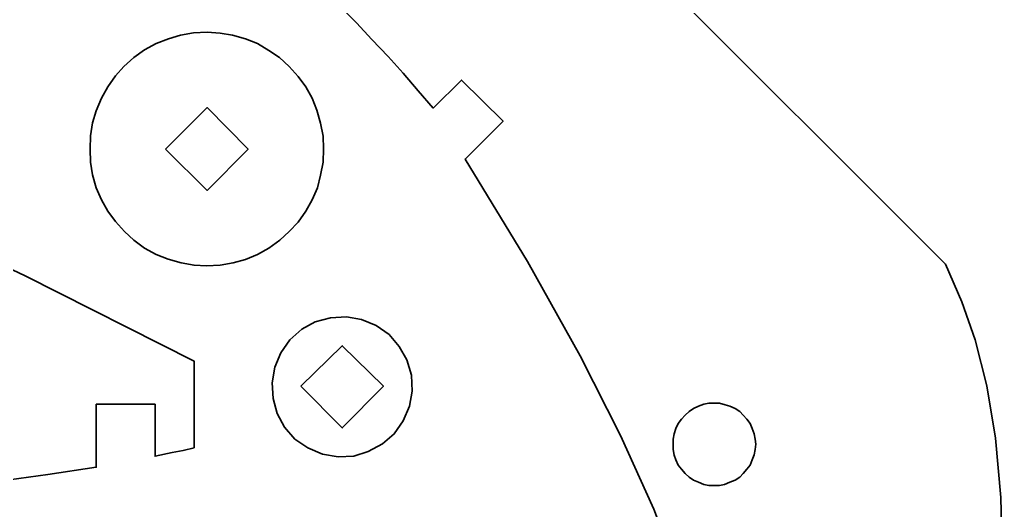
# Model space of a CAD drawing. Header units: centimetres. Extents: x -9.7 to 9.7, y -8.7 to 8.7.
# Drawn here: x 4.32 to 9.38, y -3.98 to -1.45 of the extents above; entities that cross this region are included whole.
import ezdxf

# ---------------------------------------------------------------- set-up
doc = ezdxf.new("R2010")
doc.units = ezdxf.units.CM
doc.header["$MEASUREMENT"] = 0
doc.layers.add('layer 1', color=7, linetype='Continuous')

msp = doc.modelspace()

# ---------------------------------------------------------------- linework, layer by layer
at = {"layer": 'layer 1', "color": 250, "lineweight": 35}
for points, knots in [([(7.9319, -5.19593), (7.9319, -5.19593), (7.88635, -4.91724), (7.88635, -4.91724), (7.88635, -4.91724), (7.88635, -4.91724), (7.81399, -4.62515), (7.81399, -4.62515), (7.81399, -4.62515), (7.81399, -4.62515), (7.71753, -4.31431), (7.71753, -4.31431), (7.71753, -4.31431), (7.71753, -4.31431), (7.5889, -3.97398), (7.5889, -3.97398), (7.5889, -3.97398), (7.5889, -3.97398), (7.4174, -3.59347), (7.4174, -3.59347), (7.4174, -3.59347), (7.4174, -3.59347), (7.20838, -3.18348), (7.20838, -3.18348), (7.20838, -3.18348), (7.20838, -3.18348), (6.93773, -2.69846), (6.93773, -2.69846), (6.93773, -2.69846), (6.93773, -2.69846), (6.61617, -2.17056), (6.61617, -2.17056), (6.61617, -2.17056), (6.61617, -2.17056), (6.81179, -1.97494), (6.81179, -1.97494), (6.81179, -1.97494), (6.81179, -1.97494), (6.59741, -1.76323), (6.59741, -1.76323), (6.59741, -1.76323), (6.59741, -1.76323), (6.45271, -1.90794), (6.45271, -1.90794), (6.45271, -1.90794), (6.45271, -1.90794), (6.375, -1.81951), (6.375, -1.81951), (6.375, -1.81951), (6.375, -1.81951), (6.29728, -1.72841), (6.29728, -1.72841), (6.29728, -1.72841), (6.29728, -1.72841), (6.21957, -1.64265), (6.21957, -1.64265), (6.21957, -1.64265), (6.21957, -1.64265), (6.1365, -1.55423), (6.1365, -1.55423), (6.1365, -1.55423), (6.1365, -1.55423), (6.05611, -1.46848), (6.05611, -1.46848), (6.05611, -1.46848), (6.05611, -1.46848), (5.97304, -1.3854), (5.97304, -1.3854), (5.97304, -1.3854), (5.97304, -1.3854), (5.88729, -1.30233), (5.88729, -1.30233), (5.88729, -1.30233), (5.88729, -1.30233), (5.80154, -1.21926), (5.80154, -1.21926), (5.80154, -1.21926), (5.80154, -1.21926), (5.71579, -1.13887), (5.71579, -1.13887), (5.71579, -1.13887), (5.71579, -1.13887), (5.62736, -1.05848), (5.62736, -1.05848), (5.62736, -1.05848), (5.62736, -1.05848), (5.53893, -0.98076), (5.53893, -0.98076), (5.53893, -0.98076), (5.53893, -0.98076), (5.44782, -0.90574), (5.44782, -0.90574), (5.44782, -0.90574), (5.44782, -0.90574), (5.6622, -0.69136), (5.6622, -0.69136), (5.6622, -0.69136), (5.6622, -0.69136), (5.44782, -0.47966), (5.44782, -0.47966), (5.44782, -0.47966), (5.44782, -0.47966), (5.74795, -0.17954), (5.74795, -0.17954), (5.74795, -0.17954), (5.74795, -0.17954), (5.95964, -0.39391), (5.95964, -0.39391), (5.95964, -0.39391), (5.95964, -0.39391), (6.17402, -0.17954), (6.17402, -0.17954), (6.17402, -0.17954), (6.17402, -0.17954), (6.23297, -0.24385), (6.23297, -0.24385), (6.23297, -0.24385), (6.23297, -0.24385), (6.29192, -0.30815), (6.29192, -0.30815), (6.29192, -0.30815), (6.29192, -0.30815), (6.35624, -0.36711), (6.35624, -0.36711), (6.35624, -0.36711), (6.35624, -0.36711), (6.42055, -0.42606), (6.42055, -0.42606), (6.42055, -0.42606), (6.42055, -0.42606), (6.48754, -0.48503), (6.48754, -0.48503), (6.48754, -0.48503), (6.48754, -0.48503), (6.55454, -0.53861), (6.55454, -0.53861), (6.55454, -0.53861), (6.55454, -0.53861), (6.62421, -0.5922), (6.62421, -0.5922), (6.62421, -0.5922), (6.62421, -0.5922), (6.69388, -0.64312), (6.69388, -0.64312), (6.69388, -0.64312), (6.69388, -0.64312), (6.76623, -0.69136), (6.76623, -0.69136), (6.76623, -0.69136), (6.76623, -0.69136), (6.84126, -0.7396), (6.84126, -0.7396), (6.84126, -0.7396), (6.84126, -0.7396), (6.91629, -0.78246), (6.91629, -0.78246), (6.91629, -0.78246), (6.91629, -0.78246), (6.99133, -0.82535), (6.99133, -0.82535), (6.99133, -0.82535), (6.99133, -0.82535), (7.14675, -0.90842), (7.14675, -0.90842), (7.14675, -0.90842), (7.14675, -0.90842), (7.3906, -1.0558), (7.3906, -1.0558), (7.3906, -1.0558), (7.3906, -1.0558), (7.5621, -1.18174), (7.5621, -1.18174), (7.5621, -1.18174), (7.5621, -1.18174), (9.09221, -2.71185), (9.09221, -2.71185), (9.09221, -2.71185), (9.09221, -2.71185), (9.17528, -2.90479), (9.17528, -2.90479), (9.17528, -2.90479), (9.17528, -2.90479), (9.24495, -3.1004), (9.24495, -3.1004), (9.24495, -3.1004), (9.24495, -3.1004), (9.30391, -3.3389), (9.30391, -3.3389), (9.30391, -3.3389), (9.30391, -3.3389), (9.34946, -3.60687), (9.34946, -3.60687), (9.34946, -3.60687), (9.34946, -3.60687), (9.37626, -3.91236), (9.37626, -3.91236), (9.37626, -3.91236), (9.37626, -3.91236), (9.3843, -4.28483), (9.3843, -4.28483), (9.3843, -4.28483), (9.3843, -4.28483), (9.37358, -4.65463), (9.37358, -4.65463), (9.37358, -4.65463), (9.37358, -4.65463), (9.33338, -5.25756), (9.33338, -5.25756), (9.33338, -5.25756), (9.33338, -5.25756), (9.29051, -5.63273), (9.29051, -5.63273), (9.29051, -5.63273), (9.29051, -5.63273), (9.23691, -5.95428), (9.23691, -5.95428), (9.23691, -5.95428), (9.23691, -5.95428), (9.16724, -6.24906), (9.16724, -6.24906), (9.16724, -6.24906), (9.16724, -6.24906), (9.04934, -6.65368), (9.04934, -6.65368), (9.04934, -6.65368), (9.04934, -6.65368), (9.0011, -6.87074), (9.0011, -6.87074), (9.0011, -6.87074), (9.0011, -6.87074), (8.97698, -7.05296), (8.97698, -7.05296), (8.97698, -7.05296), (8.97698, -7.05296), (8.97698, -7.2191), (8.97698, -7.2191), (8.97698, -7.2191), (8.97698, -7.2191), (8.99842, -7.37452), (8.99842, -7.37452), (8.99842, -7.37452), (8.99842, -7.37452), (9.0413, -7.52191), (9.0413, -7.52191), (9.0413, -7.52191), (9.0413, -7.52191), (9.12437, -7.65589), (9.12437, -7.65589), (9.12437, -7.65589), (9.12437, -7.65589), (9.19404, -7.7738), (9.19404, -7.7738), (9.19404, -7.7738), (9.19404, -7.7738), (9.25299, -7.89706), (9.25299, -7.89706), (9.25299, -7.89706), (9.25299, -7.89706), (9.28247, -8.02837), (9.28247, -8.02837), (9.28247, -8.02837), (9.28247, -8.02837), (9.28247, -8.16236), (9.28247, -8.16236), (9.28247, -8.16236), (9.28247, -8.16236), (9.25299, -8.29366), (9.25299, -8.29366), (9.25299, -8.29366), (9.25299, -8.29366), (9.19404, -8.41425), (9.19404, -8.41425), (9.19404, -8.41425), (9.19404, -8.41425), (9.11097, -8.52144), (9.11097, -8.52144), (9.11097, -8.52144), (9.11097, -8.52144), (9.01182, -8.59915), (9.01182, -8.59915), (9.01182, -8.59915), (9.01182, -8.59915), (8.90195, -8.65542), (8.90195, -8.65542), (8.90195, -8.65542), (8.90195, -8.65542), (8.78137, -8.69026), (8.78137, -8.69026), (8.78137, -8.69026), (8.78137, -8.69026), (8.65542, -8.69562), (8.65542, -8.69562), (8.65542, -8.69562), (8.65542, -8.69562), (8.53215, -8.67686), (8.53215, -8.67686), (8.53215, -8.67686), (8.53215, -8.67686), (8.41693, -8.63398), (8.41693, -8.63398), (8.41693, -8.63398), (8.41693, -8.63398), (8.30974, -8.56699), (8.30974, -8.56699), (8.30974, -8.56699), (8.30974, -8.56699), (8.22131, -8.47856), (8.22131, -8.47856), (8.22131, -8.47856), (8.22131, -8.47856), (8.15164, -8.37673), (8.15164, -8.37673), (8.15164, -8.37673), (8.15164, -8.37673), (8.10608, -8.2615), (8.10608, -8.2615), (8.10608, -8.2615), (8.10608, -8.2615), (8.06053, -8.09268), (8.06053, -8.09268), (8.06053, -8.09268), (8.06053, -8.09268), (8.02569, -7.92654), (8.02569, -7.92654), (8.02569, -7.92654), (8.02569, -7.92654), (7.9855, -7.63177), (7.9855, -7.63177), (7.9855, -7.63177), (7.9855, -7.63177), (7.9587, -7.28342), (7.9587, -7.28342), (7.9587, -7.28342), (7.9587, -7.28342), (7.95602, -6.93773), (7.95602, -6.93773), (7.95602, -6.93773), (7.95602, -6.93773), (7.9721, -5.86853), (7.9721, -5.86853), (7.9721, -5.86853), (7.9721, -5.86853), (7.96138, -5.50677), (7.96138, -5.50677), (7.96138, -5.50677), (7.96138, -5.50677), (7.9319, -5.19593), (7.9319, -5.19593)], [0, 0, 0, 0, 0.0113636, 0.0113636, 0.0113636, 0.0113636, 0.0227273, 0.0227273, 0.0227273, 0.0227273, 0.0340909, 0.0340909, 0.0340909, 0.0340909, 0.0454545, 0.0454545, 0.0454545, 0.0454545, 0.0568182, 0.0568182, 0.0568182, 0.0568182, 0.0681818, 0.0681818, 0.0681818, 0.0681818, 0.0795455, 0.0795455, 0.0795455, 0.0795455, 0.0909091, 0.0909091, 0.0909091, 0.0909091, 0.1022727, 0.1022727, 0.1022727, 0.1022727, 0.1136364, 0.1136364, 0.1136364, 0.1136364, 0.125, 0.125, 0.125, 0.125, 0.1363636, 0.1363636, 0.1363636, 0.1363636, 0.1477273, 0.1477273, 0.1477273, 0.1477273, 0.1590909, 0.1590909, 0.1590909, 0.1590909, 0.1704545, 0.1704545, 0.1704545, 0.1704545, 0.1818182, 0.1818182, 0.1818182, 0.1818182, 0.1931818, 0.1931818, 0.1931818, 0.1931818, 0.2045455, 0.2045455, 0.2045455, 0.2045455, 0.2159091, 0.2159091, 0.2159091, 0.2159091, 0.2272727, 0.2272727, 0.2272727, 0.2272727, 0.2386364, 0.2386364, 0.2386364, 0.2386364, 0.25, 0.25, 0.25, 0.25, 0.2613636, 0.2613636, 0.2613636, 0.2613636, 0.2727273, 0.2727273, 0.2727273, 0.2727273, 0.2840909, 0.2840909, 0.2840909, 0.2840909, 0.2954545, 0.2954545, 0.2954545, 0.2954545, 0.3068182, 0.3068182, 0.3068182, 0.3068182, 0.3181818, 0.3181818, 0.3181818, 0.3181818, 0.3295455, 0.3295455, 0.3295455, 0.3295455, 0.3409091, 0.3409091, 0.3409091, 0.3409091, 0.3522727, 0.3522727, 0.3522727, 0.3522727, 0.3636364, 0.3636364, 0.3636364, 0.3636364, 0.375, 0.375, 0.375, 0.375, 0.3863636, 0.3863636, 0.3863636, 0.3863636, 0.3977273, 0.3977273, 0.3977273, 0.3977273, 0.4090909, 0.4090909, 0.4090909, 0.4090909, 0.4204545, 0.4204545, 0.4204545, 0.4204545, 0.4318182, 0.4318182, 0.4318182, 0.4318182, 0.4431818, 0.4431818, 0.4431818, 0.4431818, 0.4545455, 0.4545455, 0.4545455, 0.4545455, 0.4659091, 0.4659091, 0.4659091, 0.4659091, 0.4772727, 0.4772727, 0.4772727, 0.4772727, 0.4886364, 0.4886364, 0.4886364, 0.4886364, 0.5, 0.5, 0.5, 0.5, 0.5113636, 0.5113636, 0.5113636, 0.5113636, 0.5227273, 0.5227273, 0.5227273, 0.5227273, 0.5340909, 0.5340909, 0.5340909, 0.5340909, 0.5454545, 0.5454545, 0.5454545, 0.5454545, 0.5568182, 0.5568182, 0.5568182, 0.5568182, 0.5681818, 0.5681818, 0.5681818, 0.5681818, 0.5795455, 0.5795455, 0.5795455, 0.5795455, 0.5909091, 0.5909091, 0.5909091, 0.5909091, 0.6022727, 0.6022727, 0.6022727, 0.6022727, 0.6136364, 0.6136364, 0.6136364, 0.6136364, 0.625, 0.625, 0.625, 0.625, 0.6363636, 0.6363636, 0.6363636, 0.6363636, 0.6477273, 0.6477273, 0.6477273, 0.6477273, 0.6590909, 0.6590909, 0.6590909, 0.6590909, 0.6704545, 0.6704545, 0.6704545, 0.6704545, 0.6818182, 0.6818182, 0.6818182, 0.6818182, 0.6931818, 0.6931818, 0.6931818, 0.6931818, 0.7045455, 0.7045455, 0.7045455, 0.7045455, 0.7159091, 0.7159091, 0.7159091, 0.7159091, 0.7272727, 0.7272727, 0.7272727, 0.7272727, 0.7386364, 0.7386364, 0.7386364, 0.7386364, 0.75, 0.75, 0.75, 0.75, 0.7613636, 0.7613636, 0.7613636, 0.7613636, 0.7727273, 0.7727273, 0.7727273, 0.7727273, 0.7840909, 0.7840909, 0.7840909, 0.7840909, 0.7954545, 0.7954545, 0.7954545, 0.7954545, 0.8068182, 0.8068182, 0.8068182, 0.8068182, 0.8181818, 0.8181818, 0.8181818, 0.8181818, 0.8295455, 0.8295455, 0.8295455, 0.8295455, 0.8409091, 0.8409091, 0.8409091, 0.8409091, 0.8522727, 0.8522727, 0.8522727, 0.8522727, 0.8636364, 0.8636364, 0.8636364, 0.8636364, 0.875, 0.875, 0.875, 0.875, 0.8863636, 0.8863636, 0.8863636, 0.8863636, 0.8977273, 0.8977273, 0.8977273, 0.8977273, 0.9090909, 0.9090909, 0.9090909, 0.9090909, 0.9204545, 0.9204545, 0.9204545, 0.9204545, 0.9318182, 0.9318182, 0.9318182, 0.9318182, 0.9431818, 0.9431818, 0.9431818, 0.9431818, 0.9545455, 0.9545455, 0.9545455, 0.9545455, 0.9659091, 0.9659091, 0.9659091, 0.9659091, 0.9772727, 0.9772727, 0.9772727, 0.9772727, 1, 1, 1, 1]), ([(5.79618, -2.43852), (5.79618, -2.43852), (5.75598, -2.49479), (5.75598, -2.49479), (5.75598, -2.49479), (5.75598, -2.49479), (5.71043, -2.54302), (5.71043, -2.54302), (5.71043, -2.54302), (5.71043, -2.54302), (5.6622, -2.58858), (5.6622, -2.58858), (5.6622, -2.58858), (5.6622, -2.58858), (5.60592, -2.62879), (5.60592, -2.62879), (5.60592, -2.62879), (5.60592, -2.62879), (5.54697, -2.66093), (5.54697, -2.66093), (5.54697, -2.66093), (5.54697, -2.66093), (5.48534, -2.68773), (5.48534, -2.68773), (5.48534, -2.68773), (5.48534, -2.68773), (5.42102, -2.70381), (5.42102, -2.70381), (5.42102, -2.70381), (5.42102, -2.70381), (5.35403, -2.71721), (5.35403, -2.71721), (5.35403, -2.71721), (5.35403, -2.71721), (5.28436, -2.71988), (5.28436, -2.71988), (5.28436, -2.71988), (5.28436, -2.71988), (5.22004, -2.71721), (5.22004, -2.71721), (5.22004, -2.71721), (5.22004, -2.71721), (5.15305, -2.70381), (5.15305, -2.70381), (5.15305, -2.70381), (5.15305, -2.70381), (5.08606, -2.68506), (5.08606, -2.68506), (5.08606, -2.68506), (5.08606, -2.68506), (5.02443, -2.66093), (5.02443, -2.66093), (5.02443, -2.66093), (5.02443, -2.66093), (4.96547, -2.62879), (4.96547, -2.62879), (4.96547, -2.62879), (4.96547, -2.62879), (4.9092, -2.58858), (4.9092, -2.58858), (4.9092, -2.58858), (4.9092, -2.58858), (4.86097, -2.54302), (4.86097, -2.54302), (4.86097, -2.54302), (4.86097, -2.54302), (4.81541, -2.49211), (4.81541, -2.49211), (4.81541, -2.49211), (4.81541, -2.49211), (4.77521, -2.43852), (4.77521, -2.43852), (4.77521, -2.43852), (4.77521, -2.43852), (4.74306, -2.37956), (4.74306, -2.37956), (4.74306, -2.37956), (4.74306, -2.37956), (4.71626, -2.31793), (4.71626, -2.31793), (4.71626, -2.31793), (4.71626, -2.31793), (4.6975, -2.25095), (4.6975, -2.25095), (4.6975, -2.25095), (4.6975, -2.25095), (4.68678, -2.18662), (4.68678, -2.18662), (4.68678, -2.18662), (4.68678, -2.18662), (4.6841, -2.11964), (4.6841, -2.11964), (4.6841, -2.11964), (4.6841, -2.11964), (4.68678, -2.04996), (4.68678, -2.04996), (4.68678, -2.04996), (4.68678, -2.04996), (4.6975, -1.98297), (4.6975, -1.98297), (4.6975, -1.98297), (4.6975, -1.98297), (4.71626, -1.92134), (4.71626, -1.92134), (4.71626, -1.92134), (4.71626, -1.92134), (4.74306, -1.85703), (4.74306, -1.85703), (4.74306, -1.85703), (4.74306, -1.85703), (4.77521, -1.79807), (4.77521, -1.79807), (4.77521, -1.79807), (4.77521, -1.79807), (4.81541, -1.74179), (4.81541, -1.74179), (4.81541, -1.74179), (4.81541, -1.74179), (4.85829, -1.69357), (4.85829, -1.69357), (4.85829, -1.69357), (4.85829, -1.69357), (4.9092, -1.648), (4.9092, -1.648), (4.9092, -1.648), (4.9092, -1.648), (4.96547, -1.60782), (4.96547, -1.60782), (4.96547, -1.60782), (4.96547, -1.60782), (5.02443, -1.57566), (5.02443, -1.57566), (5.02443, -1.57566), (5.02443, -1.57566), (5.08874, -1.55155), (5.08874, -1.55155), (5.08874, -1.55155), (5.08874, -1.55155), (5.15037, -1.53278), (5.15037, -1.53278), (5.15037, -1.53278), (5.15037, -1.53278), (5.21737, -1.51939), (5.21737, -1.51939), (5.21737, -1.51939), (5.21737, -1.51939), (5.28704, -1.5167), (5.28704, -1.5167), (5.28704, -1.5167), (5.28704, -1.5167), (5.35403, -1.52207), (5.35403, -1.52207), (5.35403, -1.52207), (5.35403, -1.52207), (5.41834, -1.53278), (5.41834, -1.53278), (5.41834, -1.53278), (5.41834, -1.53278), (5.48534, -1.55155), (5.48534, -1.55155), (5.48534, -1.55155), (5.48534, -1.55155), (5.54697, -1.57566), (5.54697, -1.57566), (5.54697, -1.57566), (5.54697, -1.57566), (5.60592, -1.6105), (5.60592, -1.6105), (5.60592, -1.6105), (5.60592, -1.6105), (5.65952, -1.648), (5.65952, -1.648), (5.65952, -1.648), (5.65952, -1.648), (5.71043, -1.69357), (5.71043, -1.69357), (5.71043, -1.69357), (5.71043, -1.69357), (5.75598, -1.74448), (5.75598, -1.74448), (5.75598, -1.74448), (5.75598, -1.74448), (5.79618, -1.79807), (5.79618, -1.79807), (5.79618, -1.79807), (5.79618, -1.79807), (5.82834, -1.85703), (5.82834, -1.85703), (5.82834, -1.85703), (5.82834, -1.85703), (5.85245, -1.91867), (5.85245, -1.91867), (5.85245, -1.91867), (5.85245, -1.91867), (5.87121, -1.98565), (5.87121, -1.98565), (5.87121, -1.98565), (5.87121, -1.98565), (5.88461, -2.05265), (5.88461, -2.05265), (5.88461, -2.05265), (5.88461, -2.05265), (5.88729, -2.11696), (5.88729, -2.11696), (5.88729, -2.11696), (5.88729, -2.11696), (5.88461, -2.18662), (5.88461, -2.18662), (5.88461, -2.18662), (5.88461, -2.18662), (5.87121, -2.25363), (5.87121, -2.25363), (5.87121, -2.25363), (5.87121, -2.25363), (5.85513, -2.31793), (5.85513, -2.31793), (5.85513, -2.31793), (5.85513, -2.31793), (5.82834, -2.37956), (5.82834, -2.37956), (5.82834, -2.37956), (5.82834, -2.37956), (5.79618, -2.43852), (5.79618, -2.43852)], [0, 0, 0, 0, 0.0175439, 0.0175439, 0.0175439, 0.0175439, 0.0350877, 0.0350877, 0.0350877, 0.0350877, 0.0526316, 0.0526316, 0.0526316, 0.0526316, 0.0701754, 0.0701754, 0.0701754, 0.0701754, 0.0877193, 0.0877193, 0.0877193, 0.0877193, 0.1052632, 0.1052632, 0.1052632, 0.1052632, 0.122807, 0.122807, 0.122807, 0.122807, 0.1403509, 0.1403509, 0.1403509, 0.1403509, 0.1578947, 0.1578947, 0.1578947, 0.1578947, 0.1754386, 0.1754386, 0.1754386, 0.1754386, 0.1929825, 0.1929825, 0.1929825, 0.1929825, 0.2105263, 0.2105263, 0.2105263, 0.2105263, 0.2280702, 0.2280702, 0.2280702, 0.2280702, 0.245614, 0.245614, 0.245614, 0.245614, 0.2631579, 0.2631579, 0.2631579, 0.2631579, 0.2807018, 0.2807018, 0.2807018, 0.2807018, 0.2982456, 0.2982456, 0.2982456, 0.2982456, 0.3157895, 0.3157895, 0.3157895, 0.3157895, 0.3333333, 0.3333333, 0.3333333, 0.3333333, 0.3508772, 0.3508772, 0.3508772, 0.3508772, 0.3684211, 0.3684211, 0.3684211, 0.3684211, 0.3859649, 0.3859649, 0.3859649, 0.3859649, 0.4035088, 0.4035088, 0.4035088, 0.4035088, 0.4210526, 0.4210526, 0.4210526, 0.4210526, 0.4385965, 0.4385965, 0.4385965, 0.4385965, 0.4561404, 0.4561404, 0.4561404, 0.4561404, 0.4736842, 0.4736842, 0.4736842, 0.4736842, 0.4912281, 0.4912281, 0.4912281, 0.4912281, 0.5087719, 0.5087719, 0.5087719, 0.5087719, 0.5263158, 0.5263158, 0.5263158, 0.5263158, 0.5438596, 0.5438596, 0.5438596, 0.5438596, 0.5614035, 0.5614035, 0.5614035, 0.5614035, 0.5789474, 0.5789474, 0.5789474, 0.5789474, 0.5964912, 0.5964912, 0.5964912, 0.5964912, 0.6140351, 0.6140351, 0.6140351, 0.6140351, 0.6315789, 0.6315789, 0.6315789, 0.6315789, 0.6491228, 0.6491228, 0.6491228, 0.6491228, 0.6666667, 0.6666667, 0.6666667, 0.6666667, 0.6842105, 0.6842105, 0.6842105, 0.6842105, 0.7017544, 0.7017544, 0.7017544, 0.7017544, 0.7192982, 0.7192982, 0.7192982, 0.7192982, 0.7368421, 0.7368421, 0.7368421, 0.7368421, 0.754386, 0.754386, 0.754386, 0.754386, 0.7719298, 0.7719298, 0.7719298, 0.7719298, 0.7894737, 0.7894737, 0.7894737, 0.7894737, 0.8070175, 0.8070175, 0.8070175, 0.8070175, 0.8245614, 0.8245614, 0.8245614, 0.8245614, 0.8421053, 0.8421053, 0.8421053, 0.8421053, 0.8596491, 0.8596491, 0.8596491, 0.8596491, 0.877193, 0.877193, 0.877193, 0.877193, 0.8947368, 0.8947368, 0.8947368, 0.8947368, 0.9122807, 0.9122807, 0.9122807, 0.9122807, 0.9298246, 0.9298246, 0.9298246, 0.9298246, 0.9473684, 0.9473684, 0.9473684, 0.9473684, 0.9649123, 0.9649123, 0.9649123, 0.9649123, 1, 1, 1, 1]), ([(5.22004, -3.65778), (5.22004, -3.65778), (5.16377, -3.67118), (5.16377, -3.67118), (5.16377, -3.67118), (5.16377, -3.67118), (5.1075, -3.6819), (5.1075, -3.6819), (5.1075, -3.6819), (5.1075, -3.6819), (5.01907, -3.70065), (5.01907, -3.70065), (5.01907, -3.70065), (5.01907, -3.70065), (5.01907, -3.43268), (5.01907, -3.43268), (5.01907, -3.43268), (5.01907, -3.43268), (4.71626, -3.43268), (4.71626, -3.43268), (4.71626, -3.43268), (4.71626, -3.43268), (4.71626, -3.75693), (4.71626, -3.75693), (4.71626, -3.75693), (4.71626, -3.75693), (4.46705, -3.79444), (4.46705, -3.79444), (4.46705, -3.79444), (4.46705, -3.79444), (4.21516, -3.82928), (4.21516, -3.82928), (4.21516, -3.82928), (4.21516, -3.82928), (3.8132, -3.8668), (3.8132, -3.8668), (3.8132, -3.8668), (3.8132, -3.8668), (3.8132, -2.96375), (3.8132, -2.96375), (3.8132, -2.96375), (3.8132, -2.96375), (3.51308, -2.96375), (3.51308, -2.96375), (3.51308, -2.96375), (3.51308, -2.96375), (3.51308, -3.88555), (3.51308, -3.88555), (3.51308, -3.88555), (3.51308, -3.88555), (3.14328, -3.89627), (3.14328, -3.89627), (3.14328, -3.89627), (3.14328, -3.89627), (2.77884, -3.89091), (2.77884, -3.89091), (2.77884, -3.89091), (2.77884, -3.89091), (2.31257, -3.86412), (2.31257, -3.86412), (2.31257, -3.86412), (2.31257, -3.86412), (1.85702, -3.81588), (1.85702, -3.81588), (1.85702, -3.81588), (1.85702, -3.81588), (1.40415, -3.74354), (1.40415, -3.74354), (1.40415, -3.74354), (1.40415, -3.74354), (1.40415, -2.96375), (1.40415, -2.96375), (1.40415, -2.96375), (1.40415, -2.96375), (1.10403, -2.96375), (1.10403, -2.96375), (1.10403, -2.96375), (1.10403, -2.96375), (1.10403, -3.6819), (1.10403, -3.6819), (1.10403, -3.6819), (1.10403, -3.6819), (0.85214, -3.62294), (0.85214, -3.62294), (0.85214, -3.62294), (0.85214, -3.62294), (0.60024, -3.55595), (0.60024, -3.55595), (0.60024, -3.55595), (0.60024, -3.55595), (0.20097, -3.43268), (0.20097, -3.43268), (0.20097, -3.43268), (0.20097, -3.43268), (0.20097, -2.96375), (0.20097, -2.96375), (0.20097, -2.96375), (0.20097, -2.96375), (-0.09647, -2.96375), (-0.09647, -2.96375), (-0.09647, -2.96375), (-0.09647, -2.96375), (-0.09647, -3.32282), (-0.09647, -3.32282), (-0.09647, -3.32282), (-0.09647, -3.32282), (-0.17418, -3.29335), (-0.17418, -3.29335), (-0.17418, -3.29335), (-0.17418, -3.29335), (-0.25189, -3.26118), (-0.25189, -3.26118), (-0.25189, -3.26118), (-0.25189, -3.26118), (-0.37516, -3.20759), (-0.37516, -3.20759), (-0.37516, -3.20759), (-0.37516, -3.20759), (-0.37516, -2.71721), (-0.37516, -2.71721), (-0.37516, -2.71721), (-0.37516, -2.71721), (-0.26529, -2.59394), (-0.26529, -2.59394), (-0.26529, -2.59394), (-0.26529, -2.59394), (-0.14738, -2.47871), (-0.14738, -2.47871), (-0.14738, -2.47871), (-0.14738, -2.47871), (0.00804, -2.34742), (0.00804, -2.34742), (0.00804, -2.34742), (0.00804, -2.34742), (0.17418, -2.23487), (0.17418, -2.23487), (0.17418, -2.23487), (0.17418, -2.23487), (0.35104, -2.13572), (0.35104, -2.13572), (0.35104, -2.13572), (0.35104, -2.13572), (0.53861, -2.05533), (0.53861, -2.05533), (0.53861, -2.05533), (0.53861, -2.05533), (0.7396, -1.99101), (0.7396, -1.99101), (0.7396, -1.99101), (0.7396, -1.99101), (0.95397, -1.94546), (0.95397, -1.94546), (0.95397, -1.94546), (0.95397, -1.94546), (1.17907, -1.91331), (1.17907, -1.91331), (1.17907, -1.91331), (1.17907, -1.91331), (1.42291, -1.90526), (1.42291, -1.90526), (1.42291, -1.90526), (1.42291, -1.90526), (1.6882, -1.91331), (1.6882, -1.91331), (1.6882, -1.91331), (1.6882, -1.91331), (1.96957, -1.94278), (1.96957, -1.94278), (1.96957, -1.94278), (1.96957, -1.94278), (2.27505, -1.99906), (2.27505, -1.99906), (2.27505, -1.99906), (2.27505, -1.99906), (2.61002, -2.08213), (2.61002, -2.08213), (2.61002, -2.08213), (2.61002, -2.08213), (2.97714, -2.19467), (2.97714, -2.19467), (2.97714, -2.19467), (2.97714, -2.19467), (3.38713, -2.34206), (3.38713, -2.34206), (3.38713, -2.34206), (3.38713, -2.34206), (3.85876, -2.54034), (3.85876, -2.54034), (3.85876, -2.54034), (3.85876, -2.54034), (4.34914, -2.7708), (4.34914, -2.7708), (4.34914, -2.7708), (4.34914, -2.7708), (5.22004, -3.21027), (5.22004, -3.21027), (5.22004, -3.21027), (5.22004, -3.21027), (5.22004, -3.65778), (5.22004, -3.65778)], [0, 0, 0, 0, 0.0196078, 0.0196078, 0.0196078, 0.0196078, 0.0392157, 0.0392157, 0.0392157, 0.0392157, 0.0588235, 0.0588235, 0.0588235, 0.0588235, 0.0784314, 0.0784314, 0.0784314, 0.0784314, 0.0980392, 0.0980392, 0.0980392, 0.0980392, 0.1176471, 0.1176471, 0.1176471, 0.1176471, 0.1372549, 0.1372549, 0.1372549, 0.1372549, 0.1568627, 0.1568627, 0.1568627, 0.1568627, 0.1764706, 0.1764706, 0.1764706, 0.1764706, 0.1960784, 0.1960784, 0.1960784, 0.1960784, 0.2156863, 0.2156863, 0.2156863, 0.2156863, 0.2352941, 0.2352941, 0.2352941, 0.2352941, 0.254902, 0.254902, 0.254902, 0.254902, 0.2745098, 0.2745098, 0.2745098, 0.2745098, 0.2941176, 0.2941176, 0.2941176, 0.2941176, 0.3137255, 0.3137255, 0.3137255, 0.3137255, 0.3333333, 0.3333333, 0.3333333, 0.3333333, 0.3529412, 0.3529412, 0.3529412, 0.3529412, 0.372549, 0.372549, 0.372549, 0.372549, 0.3921569, 0.3921569, 0.3921569, 0.3921569, 0.4117647, 0.4117647, 0.4117647, 0.4117647, 0.4313725, 0.4313725, 0.4313725, 0.4313725, 0.4509804, 0.4509804, 0.4509804, 0.4509804, 0.4705882, 0.4705882, 0.4705882, 0.4705882, 0.4901961, 0.4901961, 0.4901961, 0.4901961, 0.5098039, 0.5098039, 0.5098039, 0.5098039, 0.5294118, 0.5294118, 0.5294118, 0.5294118, 0.5490196, 0.5490196, 0.5490196, 0.5490196, 0.5686275, 0.5686275, 0.5686275, 0.5686275, 0.5882353, 0.5882353, 0.5882353, 0.5882353, 0.6078431, 0.6078431, 0.6078431, 0.6078431, 0.627451, 0.627451, 0.627451, 0.627451, 0.6470588, 0.6470588, 0.6470588, 0.6470588, 0.6666667, 0.6666667, 0.6666667, 0.6666667, 0.6862745, 0.6862745, 0.6862745, 0.6862745, 0.7058824, 0.7058824, 0.7058824, 0.7058824, 0.7254902, 0.7254902, 0.7254902, 0.7254902, 0.745098, 0.745098, 0.745098, 0.745098, 0.7647059, 0.7647059, 0.7647059, 0.7647059, 0.7843137, 0.7843137, 0.7843137, 0.7843137, 0.8039216, 0.8039216, 0.8039216, 0.8039216, 0.8235294, 0.8235294, 0.8235294, 0.8235294, 0.8431373, 0.8431373, 0.8431373, 0.8431373, 0.8627451, 0.8627451, 0.8627451, 0.8627451, 0.8823529, 0.8823529, 0.8823529, 0.8823529, 0.9019608, 0.9019608, 0.9019608, 0.9019608, 0.9215686, 0.9215686, 0.9215686, 0.9215686, 0.9411765, 0.9411765, 0.9411765, 0.9411765, 0.9607843, 0.9607843, 0.9607843, 0.9607843, 1, 1, 1, 1]), ([(5.07266, -2.11964), (5.07266, -2.11964), (5.28704, -2.33134), (5.28704, -2.33134), (5.28704, -2.33134), (5.28704, -2.33134), (5.49873, -2.11964), (5.49873, -2.11964), (5.49873, -2.11964), (5.49873, -2.11964), (5.28704, -1.90526), (5.28704, -1.90526), (5.28704, -1.90526), (5.28704, -1.90526), (5.07266, -2.11964), (5.07266, -2.11964)], [0, 0, 0, 0, 0.2, 0.2, 0.2, 0.2, 0.4, 0.4, 0.4, 0.4, 0.6, 0.6, 0.6, 0.6, 1, 1, 1, 1]), ([(6.22493, -3.07362), (6.22493, -3.07362), (6.27585, -3.13524), (6.27585, -3.13524), (6.27585, -3.13524), (6.27585, -3.13524), (6.31604, -3.20491), (6.31604, -3.20491), (6.31604, -3.20491), (6.31604, -3.20491), (6.34016, -3.28262), (6.34016, -3.28262), (6.34016, -3.28262), (6.34016, -3.28262), (6.34284, -3.36569), (6.34284, -3.36569), (6.34284, -3.36569), (6.34284, -3.36569), (6.32944, -3.4434), (6.32944, -3.4434), (6.32944, -3.4434), (6.32944, -3.4434), (6.29728, -3.51845), (6.29728, -3.51845), (6.29728, -3.51845), (6.29728, -3.51845), (6.25173, -3.58543), (6.25173, -3.58543), (6.25173, -3.58543), (6.25173, -3.58543), (6.1901, -3.63634), (6.1901, -3.63634), (6.1901, -3.63634), (6.1901, -3.63634), (6.11774, -3.67654), (6.11774, -3.67654), (6.11774, -3.67654), (6.11774, -3.67654), (6.04271, -3.70065), (6.04271, -3.70065), (6.04271, -3.70065), (6.04271, -3.70065), (5.96232, -3.70333), (5.96232, -3.70333), (5.96232, -3.70333), (5.96232, -3.70333), (5.88193, -3.68995), (5.88193, -3.68995), (5.88193, -3.68995), (5.88193, -3.68995), (5.8069, -3.65778), (5.8069, -3.65778), (5.8069, -3.65778), (5.8069, -3.65778), (5.73991, -3.61222), (5.73991, -3.61222), (5.73991, -3.61222), (5.73991, -3.61222), (5.68631, -3.55059), (5.68631, -3.55059), (5.68631, -3.55059), (5.68631, -3.55059), (5.6488, -3.48092), (5.6488, -3.48092), (5.6488, -3.48092), (5.6488, -3.48092), (5.62736, -3.40322), (5.62736, -3.40322), (5.62736, -3.40322), (5.62736, -3.40322), (5.622, -3.32282), (5.622, -3.32282), (5.622, -3.32282), (5.622, -3.32282), (5.6354, -3.24244), (5.6354, -3.24244), (5.6354, -3.24244), (5.6354, -3.24244), (5.66755, -3.16739), (5.66755, -3.16739), (5.66755, -3.16739), (5.66755, -3.16739), (5.71311, -3.1004), (5.71311, -3.1004), (5.71311, -3.1004), (5.71311, -3.1004), (5.77474, -3.04681), (5.77474, -3.04681), (5.77474, -3.04681), (5.77474, -3.04681), (5.84441, -3.0093), (5.84441, -3.0093), (5.84441, -3.0093), (5.84441, -3.0093), (5.92213, -2.98785), (5.92213, -2.98785), (5.92213, -2.98785), (5.92213, -2.98785), (6.0052, -2.9825), (6.0052, -2.9825), (6.0052, -2.9825), (6.0052, -2.9825), (6.08291, -2.99589), (6.08291, -2.99589), (6.08291, -2.99589), (6.08291, -2.99589), (6.15794, -3.02805), (6.15794, -3.02805), (6.15794, -3.02805), (6.15794, -3.02805), (6.22493, -3.07362), (6.22493, -3.07362)], [0, 0, 0, 0, 0.0344828, 0.0344828, 0.0344828, 0.0344828, 0.0689655, 0.0689655, 0.0689655, 0.0689655, 0.1034483, 0.1034483, 0.1034483, 0.1034483, 0.137931, 0.137931, 0.137931, 0.137931, 0.1724138, 0.1724138, 0.1724138, 0.1724138, 0.2068966, 0.2068966, 0.2068966, 0.2068966, 0.2413793, 0.2413793, 0.2413793, 0.2413793, 0.2758621, 0.2758621, 0.2758621, 0.2758621, 0.3103448, 0.3103448, 0.3103448, 0.3103448, 0.3448276, 0.3448276, 0.3448276, 0.3448276, 0.3793103, 0.3793103, 0.3793103, 0.3793103, 0.4137931, 0.4137931, 0.4137931, 0.4137931, 0.4482759, 0.4482759, 0.4482759, 0.4482759, 0.4827586, 0.4827586, 0.4827586, 0.4827586, 0.5172414, 0.5172414, 0.5172414, 0.5172414, 0.5517241, 0.5517241, 0.5517241, 0.5517241, 0.5862069, 0.5862069, 0.5862069, 0.5862069, 0.6206897, 0.6206897, 0.6206897, 0.6206897, 0.6551724, 0.6551724, 0.6551724, 0.6551724, 0.6896552, 0.6896552, 0.6896552, 0.6896552, 0.7241379, 0.7241379, 0.7241379, 0.7241379, 0.7586207, 0.7586207, 0.7586207, 0.7586207, 0.7931034, 0.7931034, 0.7931034, 0.7931034, 0.8275862, 0.8275862, 0.8275862, 0.8275862, 0.862069, 0.862069, 0.862069, 0.862069, 0.8965517, 0.8965517, 0.8965517, 0.8965517, 0.9310345, 0.9310345, 0.9310345, 0.9310345, 1, 1, 1, 1]), ([(5.76938, -3.34024), (5.76938, -3.34024), (5.98376, -3.55461), (5.98376, -3.55461), (5.98376, -3.55461), (5.98376, -3.55461), (6.19546, -3.34024), (6.19546, -3.34024), (6.19546, -3.34024), (6.19546, -3.34024), (5.98376, -3.13123), (5.98376, -3.13123), (5.98376, -3.13123), (5.98376, -3.13123), (5.76938, -3.34024), (5.76938, -3.34024)], [0, 0, 0, 0, 0.2, 0.2, 0.2, 0.2, 0.4, 0.4, 0.4, 0.4, 0.6, 0.6, 0.6, 0.6, 1, 1, 1, 1]), ([(7.87295, -3.85072), (7.87295, -3.85072), (7.89974, -3.85072), (7.89974, -3.85072), (7.89974, -3.85072), (7.89974, -3.85072), (7.92654, -3.85072), (7.92654, -3.85072), (7.92654, -3.85072), (7.92654, -3.85072), (7.95334, -3.84536), (7.95334, -3.84536), (7.95334, -3.84536), (7.95334, -3.84536), (7.98014, -3.83464), (7.98014, -3.83464), (7.98014, -3.83464), (7.98014, -3.83464), (8.00693, -3.82392), (8.00693, -3.82392), (8.00693, -3.82392), (8.00693, -3.82392), (8.03105, -3.80784), (8.03105, -3.80784), (8.03105, -3.80784), (8.03105, -3.80784), (8.04981, -3.78909), (8.04981, -3.78909), (8.04981, -3.78909), (8.04981, -3.78909), (8.06857, -3.76765), (8.06857, -3.76765), (8.06857, -3.76765), (8.06857, -3.76765), (8.08464, -3.74622), (8.08464, -3.74622), (8.08464, -3.74622), (8.08464, -3.74622), (8.09536, -3.71941), (8.09536, -3.71941), (8.09536, -3.71941), (8.09536, -3.71941), (8.10608, -3.69262), (8.10608, -3.69262), (8.10608, -3.69262), (8.10608, -3.69262), (8.11144, -3.66582), (8.11144, -3.66582), (8.11144, -3.66582), (8.11144, -3.66582), (8.11412, -3.63902), (8.11412, -3.63902), (8.11412, -3.63902), (8.11412, -3.63902), (8.11144, -3.61222), (8.11144, -3.61222), (8.11144, -3.61222), (8.11144, -3.61222), (8.10608, -3.58543), (8.10608, -3.58543), (8.10608, -3.58543), (8.10608, -3.58543), (8.09536, -3.55863), (8.09536, -3.55863), (8.09536, -3.55863), (8.09536, -3.55863), (8.08464, -3.53183), (8.08464, -3.53183), (8.08464, -3.53183), (8.08464, -3.53183), (8.06857, -3.5104), (8.06857, -3.5104), (8.06857, -3.5104), (8.06857, -3.5104), (8.04981, -3.48896), (8.04981, -3.48896), (8.04981, -3.48896), (8.04981, -3.48896), (8.03105, -3.4702), (8.03105, -3.4702), (8.03105, -3.4702), (8.03105, -3.4702), (8.00693, -3.45412), (8.00693, -3.45412), (8.00693, -3.45412), (8.00693, -3.45412), (7.98014, -3.4434), (7.98014, -3.4434), (7.98014, -3.4434), (7.98014, -3.4434), (7.95602, -3.43536), (7.95602, -3.43536), (7.95602, -3.43536), (7.95602, -3.43536), (7.92654, -3.42733), (7.92654, -3.42733), (7.92654, -3.42733), (7.92654, -3.42733), (7.89974, -3.42733), (7.89974, -3.42733), (7.89974, -3.42733), (7.89974, -3.42733), (7.87295, -3.42733), (7.87295, -3.42733), (7.87295, -3.42733), (7.87295, -3.42733), (7.84615, -3.43268), (7.84615, -3.43268), (7.84615, -3.43268), (7.84615, -3.43268), (7.81935, -3.4434), (7.81935, -3.4434), (7.81935, -3.4434), (7.81935, -3.4434), (7.79256, -3.45412), (7.79256, -3.45412), (7.79256, -3.45412), (7.79256, -3.45412), (7.77112, -3.4702), (7.77112, -3.4702), (7.77112, -3.4702), (7.77112, -3.4702), (7.74968, -3.48896), (7.74968, -3.48896), (7.74968, -3.48896), (7.74968, -3.48896), (7.73092, -3.5104), (7.73092, -3.5104), (7.73092, -3.5104), (7.73092, -3.5104), (7.71485, -3.53183), (7.71485, -3.53183), (7.71485, -3.53183), (7.71485, -3.53183), (7.70145, -3.55863), (7.70145, -3.55863), (7.70145, -3.55863), (7.70145, -3.55863), (7.69341, -3.58543), (7.69341, -3.58543), (7.69341, -3.58543), (7.69341, -3.58543), (7.68805, -3.61222), (7.68805, -3.61222), (7.68805, -3.61222), (7.68805, -3.61222), (7.68805, -3.63902), (7.68805, -3.63902), (7.68805, -3.63902), (7.68805, -3.63902), (7.68805, -3.66582), (7.68805, -3.66582), (7.68805, -3.66582), (7.68805, -3.66582), (7.69341, -3.6953), (7.69341, -3.6953), (7.69341, -3.6953), (7.69341, -3.6953), (7.70145, -3.71941), (7.70145, -3.71941), (7.70145, -3.71941), (7.70145, -3.71941), (7.71485, -3.74622), (7.71485, -3.74622), (7.71485, -3.74622), (7.71485, -3.74622), (7.73092, -3.76765), (7.73092, -3.76765), (7.73092, -3.76765), (7.73092, -3.76765), (7.74968, -3.78909), (7.74968, -3.78909), (7.74968, -3.78909), (7.74968, -3.78909), (7.77112, -3.80784), (7.77112, -3.80784), (7.77112, -3.80784), (7.77112, -3.80784), (7.79256, -3.82392), (7.79256, -3.82392), (7.79256, -3.82392), (7.79256, -3.82392), (7.81935, -3.83464), (7.81935, -3.83464), (7.81935, -3.83464), (7.81935, -3.83464), (7.84615, -3.84536), (7.84615, -3.84536), (7.84615, -3.84536), (7.84615, -3.84536), (7.87295, -3.85072), (7.87295, -3.85072)], [0, 0, 0, 0, 0.0204082, 0.0204082, 0.0204082, 0.0204082, 0.0408163, 0.0408163, 0.0408163, 0.0408163, 0.0612245, 0.0612245, 0.0612245, 0.0612245, 0.0816327, 0.0816327, 0.0816327, 0.0816327, 0.1020408, 0.1020408, 0.1020408, 0.1020408, 0.122449, 0.122449, 0.122449, 0.122449, 0.1428571, 0.1428571, 0.1428571, 0.1428571, 0.1632653, 0.1632653, 0.1632653, 0.1632653, 0.1836735, 0.1836735, 0.1836735, 0.1836735, 0.2040816, 0.2040816, 0.2040816, 0.2040816, 0.2244898, 0.2244898, 0.2244898, 0.2244898, 0.244898, 0.244898, 0.244898, 0.244898, 0.2653061, 0.2653061, 0.2653061, 0.2653061, 0.2857143, 0.2857143, 0.2857143, 0.2857143, 0.3061224, 0.3061224, 0.3061224, 0.3061224, 0.3265306, 0.3265306, 0.3265306, 0.3265306, 0.3469388, 0.3469388, 0.3469388, 0.3469388, 0.3673469, 0.3673469, 0.3673469, 0.3673469, 0.3877551, 0.3877551, 0.3877551, 0.3877551, 0.4081633, 0.4081633, 0.4081633, 0.4081633, 0.4285714, 0.4285714, 0.4285714, 0.4285714, 0.4489796, 0.4489796, 0.4489796, 0.4489796, 0.4693878, 0.4693878, 0.4693878, 0.4693878, 0.4897959, 0.4897959, 0.4897959, 0.4897959, 0.5102041, 0.5102041, 0.5102041, 0.5102041, 0.5306122, 0.5306122, 0.5306122, 0.5306122, 0.5510204, 0.5510204, 0.5510204, 0.5510204, 0.5714286, 0.5714286, 0.5714286, 0.5714286, 0.5918367, 0.5918367, 0.5918367, 0.5918367, 0.6122449, 0.6122449, 0.6122449, 0.6122449, 0.6326531, 0.6326531, 0.6326531, 0.6326531, 0.6530612, 0.6530612, 0.6530612, 0.6530612, 0.6734694, 0.6734694, 0.6734694, 0.6734694, 0.6938776, 0.6938776, 0.6938776, 0.6938776, 0.7142857, 0.7142857, 0.7142857, 0.7142857, 0.7346939, 0.7346939, 0.7346939, 0.7346939, 0.755102, 0.755102, 0.755102, 0.755102, 0.7755102, 0.7755102, 0.7755102, 0.7755102, 0.7959184, 0.7959184, 0.7959184, 0.7959184, 0.8163265, 0.8163265, 0.8163265, 0.8163265, 0.8367347, 0.8367347, 0.8367347, 0.8367347, 0.8571429, 0.8571429, 0.8571429, 0.8571429, 0.877551, 0.877551, 0.877551, 0.877551, 0.8979592, 0.8979592, 0.8979592, 0.8979592, 0.9183673, 0.9183673, 0.9183673, 0.9183673, 0.9387755, 0.9387755, 0.9387755, 0.9387755, 0.9591837, 0.9591837, 0.9591837, 0.9591837, 1, 1, 1, 1])]:
    msp.add_open_spline(points, degree=3, knots=knots, dxfattribs=at)

doc.saveas('drawing.dxf')
